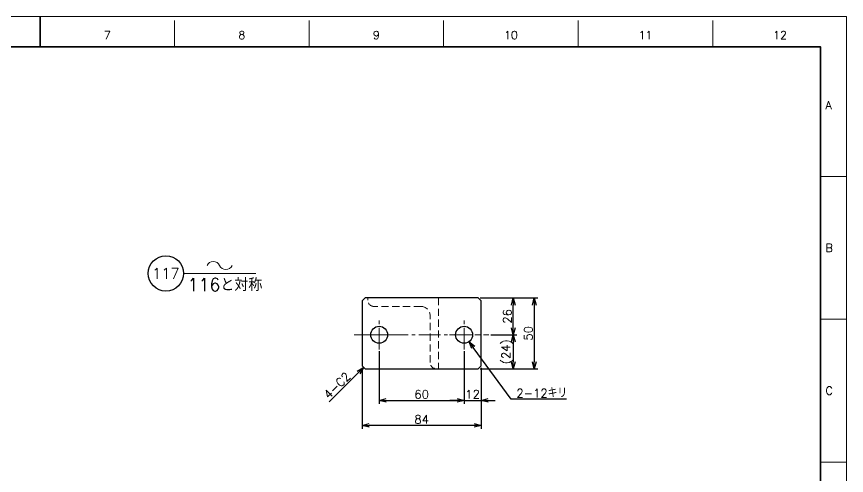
# Model space of a CAD drawing. Header units: millimetres. Extents: x 0 to 1176, y -11 to 828.
# Drawn here: x 590 to 1176, y 504 to 828 of the extents above; entities that cross this region are included whole.
import ezdxf
from ezdxf import colors
from ezdxf.entities.mleader import LeaderData, LeaderLine
from ezdxf.enums import TextEntityAlignment as Align
from ezdxf.math import Vec2, Vec3

# ---------------------------------------------------------------- set-up
doc = ezdxf.new("R2010")
doc.units = ezdxf.units.MM
doc.header["$LTSCALE"] = 0.8
doc.header["$PDMODE"] = 99
doc.header["$PDSIZE"] = 1
doc.linetypes.add('CENTER2', pattern=[28.575000000000003, 19.05, -3.175, 3.175, -3.175])
doc.linetypes.add('HIDDEN', pattern=[9.524999999999999, 6.35, -3.175])
for name, color, linetype, lineweight in [('04_HIDDEN', 2, 'HIDDEN', 13), ('05_CENTER', 4, 'CENTER2', 13), ('08_DIM', 3, 'Continuous', 13), ('90_FRAME', 5, 'Continuous', 35)]:
    doc.layers.add(name, color=color, linetype=linetype, lineweight=lineweight)
doc.layers.add('91_BLANK', color=5, linetype='Continuous', lineweight=0, plot=False)
doc.styles.add('KSS_TXT', font='txt.shx', dxfattribs={"bigfont": 'extfont2.shx'})
doc.styles.get("Standard").update_dxf_attribs({"font": 'txt.shx', "bigfont": 'extfont2.shx'})
doc.dimstyles.new('KSS_DIM', dxfattribs={"dimscale": 2, "dimtxt": 3, "dimasz": 2.5, "dimexe": 1.25, "dimexo": 0.625, "dimtad": 1, "dimdsep": 46, "dimtxsty": 'KSS_TXT', "dimblk": 'OPEN30', "dimcen": 0, "dimazin": 2, "dimtfac": 0.75, "dimtmove": 0, "dimatfit": 3, "dimldrblk": 'OPEN30', "dimfxl": 1.25, "dimtolj": 1, "dimarcsym": 0})
doc.dimstyles.new('KSS_DIM$3', dxfattribs={"dimscale": 2, "dimtxt": 3, "dimasz": 2.5, "dimexe": 1.25, "dimexo": 0.625, "dimtad": 1, "dimtih": 1, "dimtoh": 1, "dimdsep": 46, "dimtxsty": 'KSS_TXT', "dimblk": 'OPEN30', "dimcen": 0, "dimazin": 2, "dimtfac": 0.75, "dimtofl": 0, "dimtmove": 0, "dimatfit": 3, "dimldrblk": 'OPEN30', "dimfxl": 1.25, "dimtolj": 1, "dimarcsym": 0})

# ---------------------------------------------------------------- blocks, each defined once
blk = doc.blocks.new('A$C6E312E5A_1_1')
at = {"color": 0}
for p, q in [((0, 0), (0, -50)), ((0, 0), (50, 0)), ((50, -1.5), (50, 0)), ((12.5, -6), (45.5, -6)), ((6, -45.5), (6, -12.5)), ((1.5, -50), (0, -50))]:
    blk.add_line(p, q, dxfattribs=at)
for centre, radius, start, end in [((45.5, -1.5), 4.5, 270, 0), ((12.5, -12.5), 6.5, 90, 180), ((1.5, -45.5), 4.5, 270, 0)]:
    blk.add_arc(centre, radius, start, end, dxfattribs=at)
blk = doc.blocks.new('_Open30')
at = {"color": 0, "linetype": 'ByBlock', "lineweight": -2}
for p, q in [((-1, 0.26794919), (0, 0)), ((0, 0), (-1, -0.26794919)), ((0, 0), (-1, 0))]:
    blk.add_line(p, q, dxfattribs=at)
blk = doc.blocks.new('*D167')
at = {"layer": '08_DIM', "color": 0, "lineweight": -2, "transparency": 16777216}
for p, q in [((917.2245343675704, 629.0796364539087), (943.2290988098712, 629.0796364539087)), ((940.7290988098712, 608.0796364539051), (940.7290988098712, 624.0796364539087)), ((924.7438936520984, 603.0796364539051), (943.2290988098712, 603.0796364539051))]:
    blk.add_line(p, q, dxfattribs=at)
at = {"layer": 'Defpoints', "color": 0, "transparency": 16777216}
for p in [(915.9745343675704, 629.0796364539087), (940.7290988098712, 629.0796364539087), (923.4938936520984, 603.0796364539051)]:
    blk.add_point(p, dxfattribs=at)
at = {"layer": '08_DIM', "color": 0, "lineweight": -2, "transparency": 16777216, "xscale": 5, "yscale": 5, "zscale": 5}
for p, rotation in [((940.7290988098712, 629.0796364539087), 90), ((940.7290988098712, 603.0796364539051), 270)]:
    blk.add_blockref('_Open30', p, dxfattribs=dict(at, rotation=rotation))
at = {"layer": '08_DIM', "color": 0, "transparency": 16777216, "insert": (936.4790988098711, 616.079636453907), "char_height": 6, "attachment_point": 5, "rotation": 90, "style": 'KSS_TXT'}
blk.add_mtext('\\A1;26', dxfattribs=at)
blk = doc.blocks.new('*D168')
at = {"layer": '08_DIM', "color": 0, "lineweight": -2, "transparency": 16777216}
for p, q in [((917.2245343675704, 629.0796364539087), (958.0739861096472, 629.0796364539087)), ((955.5739861096472, 624.0796364539087), (955.5739861096472, 584.0796364539087)), ((917.2245343675631, 579.0796364539087), (958.0739861096472, 579.0796364539087))]:
    blk.add_line(p, q, dxfattribs=at)
at = {"layer": 'Defpoints', "color": 0, "transparency": 16777216}
for p in [(915.9745343675704, 629.0796364539087), (915.9745343675631, 579.0796364539087), (955.5739861096472, 579.0796364539087)]:
    blk.add_point(p, dxfattribs=at)
at = {"layer": '08_DIM', "color": 0, "lineweight": -2, "transparency": 16777216, "xscale": 5, "yscale": 5, "zscale": 5}
for p, rotation in [((955.5739861096472, 629.0796364539087), 90), ((955.5739861096472, 579.0796364539087), 270)]:
    blk.add_blockref('_Open30', p, dxfattribs=dict(at, rotation=rotation))
at = {"layer": '08_DIM', "color": 0, "transparency": 16777216, "insert": (951.3239861096471, 604.0796364539088), "char_height": 6, "attachment_point": 5, "rotation": 90, "style": 'KSS_TXT'}
blk.add_mtext('\\A1;50', dxfattribs=at)
blk = doc.blocks.new('*D169')
at = {"layer": '08_DIM', "color": 0, "lineweight": -2, "transparency": 16777216}
for p, q in [((905.9745343675704, 591.5405452799382), (905.9745343675704, 554.3029783119632)), ((917.9745343675631, 579.8296364539087), (917.9745343675631, 554.3029783119632)), ((900.9745343675704, 556.8029783119632), (895.9745343675704, 556.8029783119632)), ((905.9745343675704, 556.8029783119632), (917.9745343675631, 556.8029783119632)), ((922.9745343675631, 556.8029783119632), (927.9745343675631, 556.8029783119632))]:
    blk.add_line(p, q, dxfattribs=at)
at = {"layer": 'Defpoints', "color": 0, "transparency": 16777216}
for p in [(905.9745343675704, 592.7905452799382), (917.9745343675631, 581.0796364539087), (917.9745343675631, 556.8029783119632)]:
    blk.add_point(p, dxfattribs=at)
at = {"layer": '08_DIM', "color": 0, "lineweight": -2, "transparency": 16777216, "xscale": 5, "yscale": 5, "zscale": 5}
blk.add_blockref('_Open30', (905.9745343675704, 556.8029783119632), dxfattribs=at)
at = {"layer": '08_DIM', "color": 0, "lineweight": -2, "transparency": 16777216, "xscale": 5, "yscale": 5, "zscale": 5, "rotation": 180}
blk.add_blockref('_Open30', (917.9745343675631, 556.8029783119632), dxfattribs=at)
at = {"layer": '08_DIM', "color": 0, "transparency": 16777216, "insert": (911.9745343675668, 561.0529783119632), "char_height": 6, "attachment_point": 5, "style": 'KSS_TXT'}
blk.add_mtext('\\A1;12', dxfattribs=at)
blk = doc.blocks.new('*D170')
at = {"layer": '08_DIM', "color": 0, "lineweight": -2, "transparency": 16777216}
for p, q in [((833.9745343686254, 579.8296364539087), (833.9745343686254, 536.5920176062687)), ((917.9745343675704, 579.8296364539124), (917.9745343675704, 536.5920176062687)), ((912.9745343675704, 539.0920176062687), (838.9745343686254, 539.0920176062687))]:
    blk.add_line(p, q, dxfattribs=at)
at = {"layer": 'Defpoints', "color": 0, "transparency": 16777216}
for p in [(833.9745343686254, 581.0796364539087), (917.9745343675704, 581.0796364539124), (833.9745343686254, 539.0920176062687)]:
    blk.add_point(p, dxfattribs=at)
at = {"layer": '08_DIM', "color": 0, "lineweight": -2, "transparency": 16777216, "xscale": 5, "yscale": 5, "zscale": 5, "rotation": 180}
blk.add_blockref('_Open30', (833.9745343686254, 539.0920176062687), dxfattribs=at)
at = {"layer": '08_DIM', "color": 0, "lineweight": -2, "transparency": 16777216, "xscale": 5, "yscale": 5, "zscale": 5}
blk.add_blockref('_Open30', (917.9745343675704, 539.0920176062687), dxfattribs=at)
at = {"layer": '08_DIM', "color": 0, "transparency": 16777216, "insert": (875.9745343680979, 543.3420176062687), "char_height": 6, "attachment_point": 5, "style": 'KSS_TXT'}
blk.add_mtext('\\A1;84', dxfattribs=at)
blk = doc.blocks.new('*D172')
at = {"layer": '08_DIM', "color": 0, "lineweight": -2, "transparency": 16777216}
for p, q in [((924.7438936521276, 603.0796364539087), (943.2290988098712, 603.0796364539087)), ((940.7290988098712, 598.0796364539087), (940.7290988098712, 584.0796364539087)), ((917.2245343675631, 579.0796364539087), (943.2290988098712, 579.0796364539087))]:
    blk.add_line(p, q, dxfattribs=at)
at = {"layer": 'Defpoints', "color": 0, "transparency": 16777216}
for p in [(923.4938936521276, 603.0796364539087), (915.9745343675631, 579.0796364539087), (940.7290988098712, 579.0796364539087)]:
    blk.add_point(p, dxfattribs=at)
at = {"layer": '08_DIM', "color": 0, "lineweight": -2, "transparency": 16777216, "xscale": 5, "yscale": 5, "zscale": 5}
for p, rotation in [((940.7290988098712, 603.0796364539087), 90), ((940.7290988098712, 579.0796364539087), 270)]:
    blk.add_blockref('_Open30', p, dxfattribs=dict(at, rotation=rotation))
at = {"layer": '08_DIM', "color": 0, "transparency": 16777216, "insert": (936.4790988098711, 591.0796364539088), "char_height": 6, "attachment_point": 5, "rotation": 90, "style": 'KSS_TXT'}
blk.add_mtext('\\A1;(24)', dxfattribs=at)
blk = doc.blocks.new('*D174')
at = {"layer": '08_DIM', "color": 0, "lineweight": -2, "transparency": 16777216}
for p, q in [((845.9745343675631, 591.5405452783739), (845.9745343675631, 554.3029783119632)), ((905.9745343675704, 591.5405452799382), (905.9745343675704, 554.3029783119632)), ((850.9745343675631, 556.8029783119632), (900.9745343675704, 556.8029783119632))]:
    blk.add_line(p, q, dxfattribs=at)
at = {"layer": 'Defpoints', "color": 0, "transparency": 16777216}
for p in [(845.9745343675631, 592.7905452783739), (905.9745343675704, 592.7905452799382), (905.9745343675704, 556.8029783119632)]:
    blk.add_point(p, dxfattribs=at)
at = {"layer": '08_DIM', "color": 0, "lineweight": -2, "transparency": 16777216, "xscale": 5, "yscale": 5, "zscale": 5, "rotation": 180}
blk.add_blockref('_Open30', (845.9745343675631, 556.8029783119632), dxfattribs=at)
at = {"layer": '08_DIM', "color": 0, "lineweight": -2, "transparency": 16777216, "xscale": 5, "yscale": 5, "zscale": 5}
blk.add_blockref('_Open30', (905.9745343675704, 556.8029783119632), dxfattribs=at)
at = {"layer": '08_DIM', "color": 0, "transparency": 16777216, "insert": (875.9745343675668, 561.0529783119632), "char_height": 6, "attachment_point": 5, "style": 'KSS_TXT'}
blk.add_mtext('\\A1;60', dxfattribs=at)
blk = doc.blocks.new('*D162')
at = {"layer": '08_DIM', "color": 0, "lineweight": -2, "transparency": 16777216}
for p, q in [((939.2023674763362, 557.5759601990652), (912.4615534532975, 594.1960232632057)), ((978.2523674763358, 557.5759601990653), (939.2023674763362, 557.5759601990652))]:
    blk.add_line(p, q, dxfattribs=at)
at = {"layer": 'Defpoints', "color": 0, "transparency": 16777216}
for p in [(902.4361603137373, 607.9252436488377), (909.5129084122503, 598.23402925898)]:
    blk.add_point(p, dxfattribs=at)
at = {"layer": '08_DIM', "color": 0, "lineweight": -2, "transparency": 16777216, "xscale": 5, "yscale": 5, "zscale": 5, "rotation": 126.1377801601188}
blk.add_blockref('_Open30', (909.5129084122503, 598.23402925898), dxfattribs=at)
at = {"layer": '08_DIM', "color": 0, "transparency": 16777216, "insert": (960.8523674763358, 561.8259601990651), "char_height": 6, "attachment_point": 5, "style": 'KSS_TXT'}
blk.add_mtext('\\A1;2-12キリ', dxfattribs=at)
blk = doc.blocks.new('*D178')
at = {"layer": '08_DIM', "color": 0, "lineweight": -2, "transparency": 16777216}
blk.add_line((831.4390004626931, 576.5441025479761), (810.5383535356251, 555.643455620908), dxfattribs=at)
at = {"layer": 'Defpoints', "color": 0, "transparency": 16777216}
for p in [(834.9745343686259, 580.0796364539088), (796.2732272656995, 541.3783293509823), (796.2732272656995, 541.3783293509823)]:
    blk.add_point(p, dxfattribs=at)
at = {"layer": '08_DIM', "color": 0, "lineweight": -2, "transparency": 16777216, "xscale": 5, "yscale": 5, "zscale": 5, "rotation": 45.0000000000001}
blk.add_blockref('_Open30', (834.9745343686259, 580.0796364539088), dxfattribs=at)
at = {"layer": '08_DIM', "color": 0, "transparency": 16777216, "insert": (816.1952077851175, 567.310717510486), "char_height": 6, "attachment_point": 5, "rotation": 45.000000000000114, "style": 'KSS_TXT'}
blk.add_mtext('\\A1;4-C2', dxfattribs=at)
blk = doc.blocks.new('AM_BALLOON1')
at = {"transparency": 16777216}
blk.add_circle((0, 0), 5, dxfattribs=at)
blk.add_attdef('B_NUMBER', text='', height=3, dxfattribs=at).set_placement((0, 0), align=Align.MIDDLE_CENTER)
blk = doc.blocks.new('_OPEN')
at = {"color": 0, "linetype": 'ByBlock'}
for p, q in [((-1, 0.1666666666666666), (0, 0)), ((0, 0), (-1, -0.1666666666666666)), ((0, 0), (-1, 0))]:
    blk.add_line(p, q, dxfattribs=at)
blk = doc.blocks.new('p1ba05')
for centre, start, end in [((-2.953558874599082, 0.2854771617432377), 24.22763733453314, 155.5757785718213), ((0, 1.620669598395743), 204.2276373345332, 335.5757785718214)]:
    blk.add_arc(centre, 1.620669598395854, start, end)

msp = doc.modelspace()

# ---------------------------------------------------------------- linework, layer by layer
at = {"color": 0}
msp.add_lwpolyline([(915.9745343675704, 629.0796364539087), (835.9745343686254, 629.0796364539087), (833.9745343686254, 627.0796364539087), (833.9745343686254, 581.0796364539087), (835.9745343686254, 579.0796364539087), (915.9745343675704, 579.0796364539087), (917.9745343675704, 581.0796364539087), (917.9745343675704, 627.0796364539087)], close=True, dxfattribs=at)
for centre in [(845.9745343629938, 603.0796364523408), (905.9745343629938, 603.0796364539087)]:
    msp.add_circle(centre, 6, dxfattribs=at)
at = {"layer": '05_CENTER'}
for p, q in [((845.9745343675704, 592.7905452783721), (845.9745343675704, 613.3687276263095)), ((905.9745343675704, 592.79054527994), (905.9745343675704, 613.3687276278774)), ((828.3236118304512, 603.0796364539087), (923.4938936521276, 603.0796364539087)), ((835.685443189027, 603.0796364539087), (856.263625536968, 603.0796364539087)), ((895.685443189027, 603.0796364554767), (916.263625536968, 603.0796364554767))]:
    msp.add_line(p, q, dxfattribs=at)
at = {"layer": '08_DIM'}
msp.add_line((707.8293531905119, 646.441054696535), (758.8141558222014, 646.441054696535), dxfattribs=at)
at = {"layer": '90_FRAME'}
msp.add_line((606.4002315362555, 827.7461158911236), (606.4002315362557, 806.5001773159722), dxfattribs=at)
at = {"layer": '90_FRAME', "color": 4, "lineweight": 13}
for p, q in [((701.445666635872, 806.5001773159722), (701.445666635872, 824.9061158873224)), ((796.4911017354849, 806.5001773159722), (796.4911017354849, 824.9061158873224)), ((891.5365368351013, 806.5001773159722), (891.5365368351013, 824.9061158873224)), ((986.581971934718, 806.5001773159722), (986.581971934718, 824.9061158873224)), ((1081.627407034335, 806.5001773159722), (1081.627407034335, 824.9061158873224)), ((1176.045220391676, 714.8600650852319), (1157.639281820322, 714.8600650852319)), ((1176.045220391676, 614.0440142831395), (1157.639281820322, 614.0440142831395)), ((1176.045220391676, 513.2279634810471), (1157.639281820322, 513.2279634810471))]:
    msp.add_line(p, q, dxfattribs=at)
at = {"layer": '90_FRAME'}
msp.add_lwpolyline([(55.16118125218932, 18.32364804193733), (1157.639281820322, 18.32364804193733), (1157.639281820322, 806.5001773159722), (55.16118125218932, 806.5001773159722)], close=True, dxfattribs=at)
at = {"layer": '91_BLANK'}
msp.add_lwpolyline([(-8.093381893559127e-07, -1.126752522395691e-07), (1176.045220389722, -1.126752522395691e-07), (1176.045220389722, 827.7461158911236), (-8.093381893559127e-07, 827.7461158911236)], close=True, dxfattribs=at)

# ---------------------------------------------------------------- block references
at = {"layer": '04_HIDDEN', "xscale": -1}
msp.add_blockref('A$C6E312E5A_1_1', (887.9745343544591, 629.0796364539087), dxfattribs=at)
at = {"layer": '08_DIM', "xscale": 3, "yscale": 3, "zscale": 3}
msp.add_blockref('p1ba05', (737.6414670855634, 649.1762330468955), dxfattribs=at)

# ---------------------------------------------------------------- texts
at = {"layer": '08_DIM', "style": 'KSS_TXT'}
msp.add_text('116と対称', height=9, dxfattribs=at).set_placement((710.6337756746025, 633.9587289303518))
at = {"layer": '90_FRAME', "color": 0, "lineweight": 13, "style": 'KSS_TXT'}
for s, p in [('7', (653.9229490860621, 810.1661866111193)), ('8', (748.9683841856785, 810.1661866111193)), ('9', (844.0138192852949, 810.1661866111193)), ('10', (939.0592543849116, 810.1661866111193)), ('11', (1034.104689484524, 810.1661866111193)), ('12', (1129.150124584141, 810.1661866111193))]:
    msp.add_text(s, height=5.68, dxfattribs=at).set_placement(p, align=Align.BOTTOM_CENTER)
for s, p in [('A', (1161.298285012734, 765.2680904862781)), ('B', (1161.298285012734, 664.4520396841857)), ('C', (1161.298285012734, 563.6359888820934))]:
    msp.add_text(s, height=5.68, dxfattribs=at).set_placement(p, align=Align.MIDDLE_LEFT)

# ---------------------------------------------------------------- dimensions: what is measured, and where the dimension line sits
at = {"layer": '08_DIM'}
dim = msp.add_linear_dim(base=(940.7290988098712, 629.0796364539087), p1=(923.4938936520984, 603.0796364539051), p2=(915.9745343675704, 629.0796364539087), angle=90, dimstyle='KSS_DIM', override={"dimscale": 2}, dxfattribs=at)
dim.commit()
dim.dimension.update_dxf_attribs({"geometry": '*D167', "text_midpoint": (936.4790988098711, 616.079636453907)})
for base, p1, p2, angle, picture, middle in [((955.5739861096472, 579.0796364539087), (915.9745343675704, 629.0796364539087), (915.9745343675631, 579.0796364539087), 90, '*D168', (951.3239861096471, 604.0796364539088)), ((905.9745343675704, 556.8029783119632), (845.9745343675631, 592.7905452783739), (905.9745343675704, 592.7905452799382), 180, '*D174', (875.9745343675668, 561.0529783119632)), ((917.9745343675631, 556.8029783119632), (905.9745343675704, 592.7905452799382), (917.9745343675631, 581.0796364539087), 180, '*D169', (911.9745343675668, 561.0529783119632)), ((833.9745343686254, 539.0920176062687), (917.9745343675704, 581.0796364539124), (833.9745343686254, 581.0796364539087), 180, '*D170', (875.9745343680979, 543.3420176062687))]:
    dim = msp.add_linear_dim(base=base, p1=p1, p2=p2, angle=angle, dimstyle='KSS_DIM', dxfattribs=at)
    dim.commit()
    dim.dimension.update_dxf_attribs({"geometry": picture, "text_midpoint": middle})
dim = msp.add_diameter_dim_2p(p1=(902.4361603137373, 607.9252436488377), p2=(909.5129084122503, 598.23402925898), text='2-<>キリ', dimstyle='KSS_DIM$3', override={"dimpost": '<>', "dimtix": 1, "dimarcsym": 1}, dxfattribs=at)
dim.commit()
dim.dimension.update_dxf_attribs({"geometry": '*D162', "text_midpoint": (960.8523674763358, 557.5759601990651), "dimtype": 163})
dim = msp.add_linear_dim(base=(940.7290988098712, 579.0796364539087), p1=(923.4938936521276, 603.0796364539087), p2=(915.9745343675631, 579.0796364539087), angle=90, text='(<>)', dimstyle='KSS_DIM', override={"dimscale": 2}, dxfattribs=at)
dim.commit()
dim.dimension.update_dxf_attribs({"geometry": '*D172', "text_midpoint": (936.4790988098711, 591.0796364539088)})
dim = msp.add_linear_dim(base=(796.2732272656995, 541.3783293509823), p1=(834.9745343686259, 580.0796364539088), p2=(796.2732272656995, 541.3783293509823), angle=225.00000000000009, text='4-C2', dimstyle='KSS_DIM', override={"dimse1": 1, "dimse2": 1, "dimsd2": 1, "dimarcsym": 1}, dxfattribs=at)
dim.commit()
dim.dimension.update_dxf_attribs({"geometry": '*D178', "text_midpoint": (819.2004116051604, 564.3055136904433), "dimtype": 161})

# ---------------------------------------------------------------- leaders
ml = msp.add_multileader_block('Standard', dxfattribs=at)
ml.set_content('AM_BALLOON1', color=256, scale=2.5)
ml.set_attribute('B_NUMBER', '117', width=0)
ml.set_leader_properties(color=256, linetype='ByLayer', lineweight=-1)
ml.set_arrow_properties(name='OPEN')
ml.build(insert=Vec2(0, 0))
ml.multileader.update_dxf_attribs({"leader_type": 0, "has_dogleg": 0, "text_right_attachment_type": 6, "dogleg_length": 0, "arrow_head_size": 5, "scale": 2.5, "block_connection_type": 1})
ctx = ml.context
ctx.base_point, ctx.scale, ctx.char_height, ctx.arrow_head_size, ctx.landing_gap_size, ctx.plane_origin = Vec3(695.3146817825641, 646.4510419924386), 2.5, 10, 5, 5, Vec3(695.3146817825641, 646.4510419924386)
ctx.right_attachment, ctx.attachment_type = 6, 1
notes = []
notes.append((ctx, [(0, (0, 0, 0), (0, 0), (1, 0), 1, [])]))
ctx.block.insert = Vec3(695.3146817825641, 646.4510419924386)
for ctx, leaders in notes:
    for number, flags, end, landing, length, lines in leaders:
        leader = LeaderData()
        leader.index, (leader.has_last_leader_line, leader.has_dogleg_vector, leader.attachment_direction) = number, flags
        leader.last_leader_point, leader.dogleg_vector, leader.dogleg_length = Vec3(end), Vec3(landing), length
        for number, points, colour, breaks in lines:
            line = LeaderLine()
            line.index, line.vertices, line.color, line.breaks = number, Vec3.list(points), colors.encode_raw_color(colour), breaks
            leader.lines.append(line)
        ctx.leaders.append(leader)

doc.saveas('drawing.dxf')
